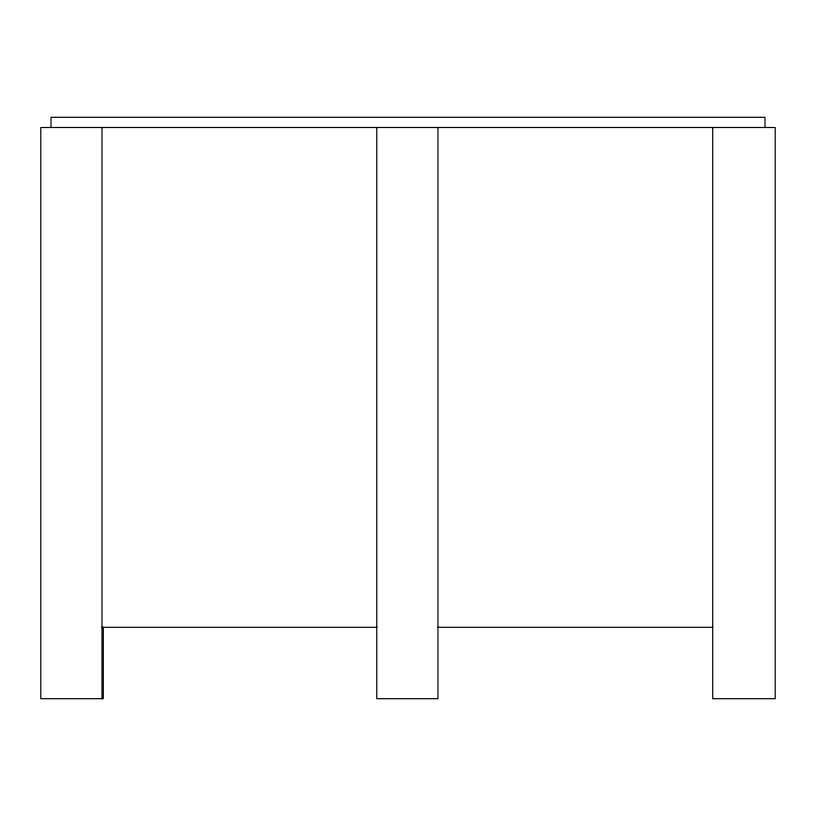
<?xml version="1.0" encoding="UTF-8"?>
<svg xmlns="http://www.w3.org/2000/svg" width="816" height="816" viewBox="0 0 816 816"><rect width="100%" height="100%" fill="white"/><g stroke="black" fill="none" stroke-linecap="round" stroke-linejoin="round"><path stroke-width="1.22" d="M102 627.3L376.768 627.3M437.968 627.3L712.745 627.3M765 127.5L765 117.3L51 117.3L51 127.5M712.725 127.5L712.725 698.7L775.2 698.7L775.2 127.5L40.8 127.5L40.8 698.7L103.275 698.7L103.275 627.3M437.968 127.5L437.968 698.7L376.768 698.7L376.768 127.5M102 127.5L102 698.7"/></g></svg>
